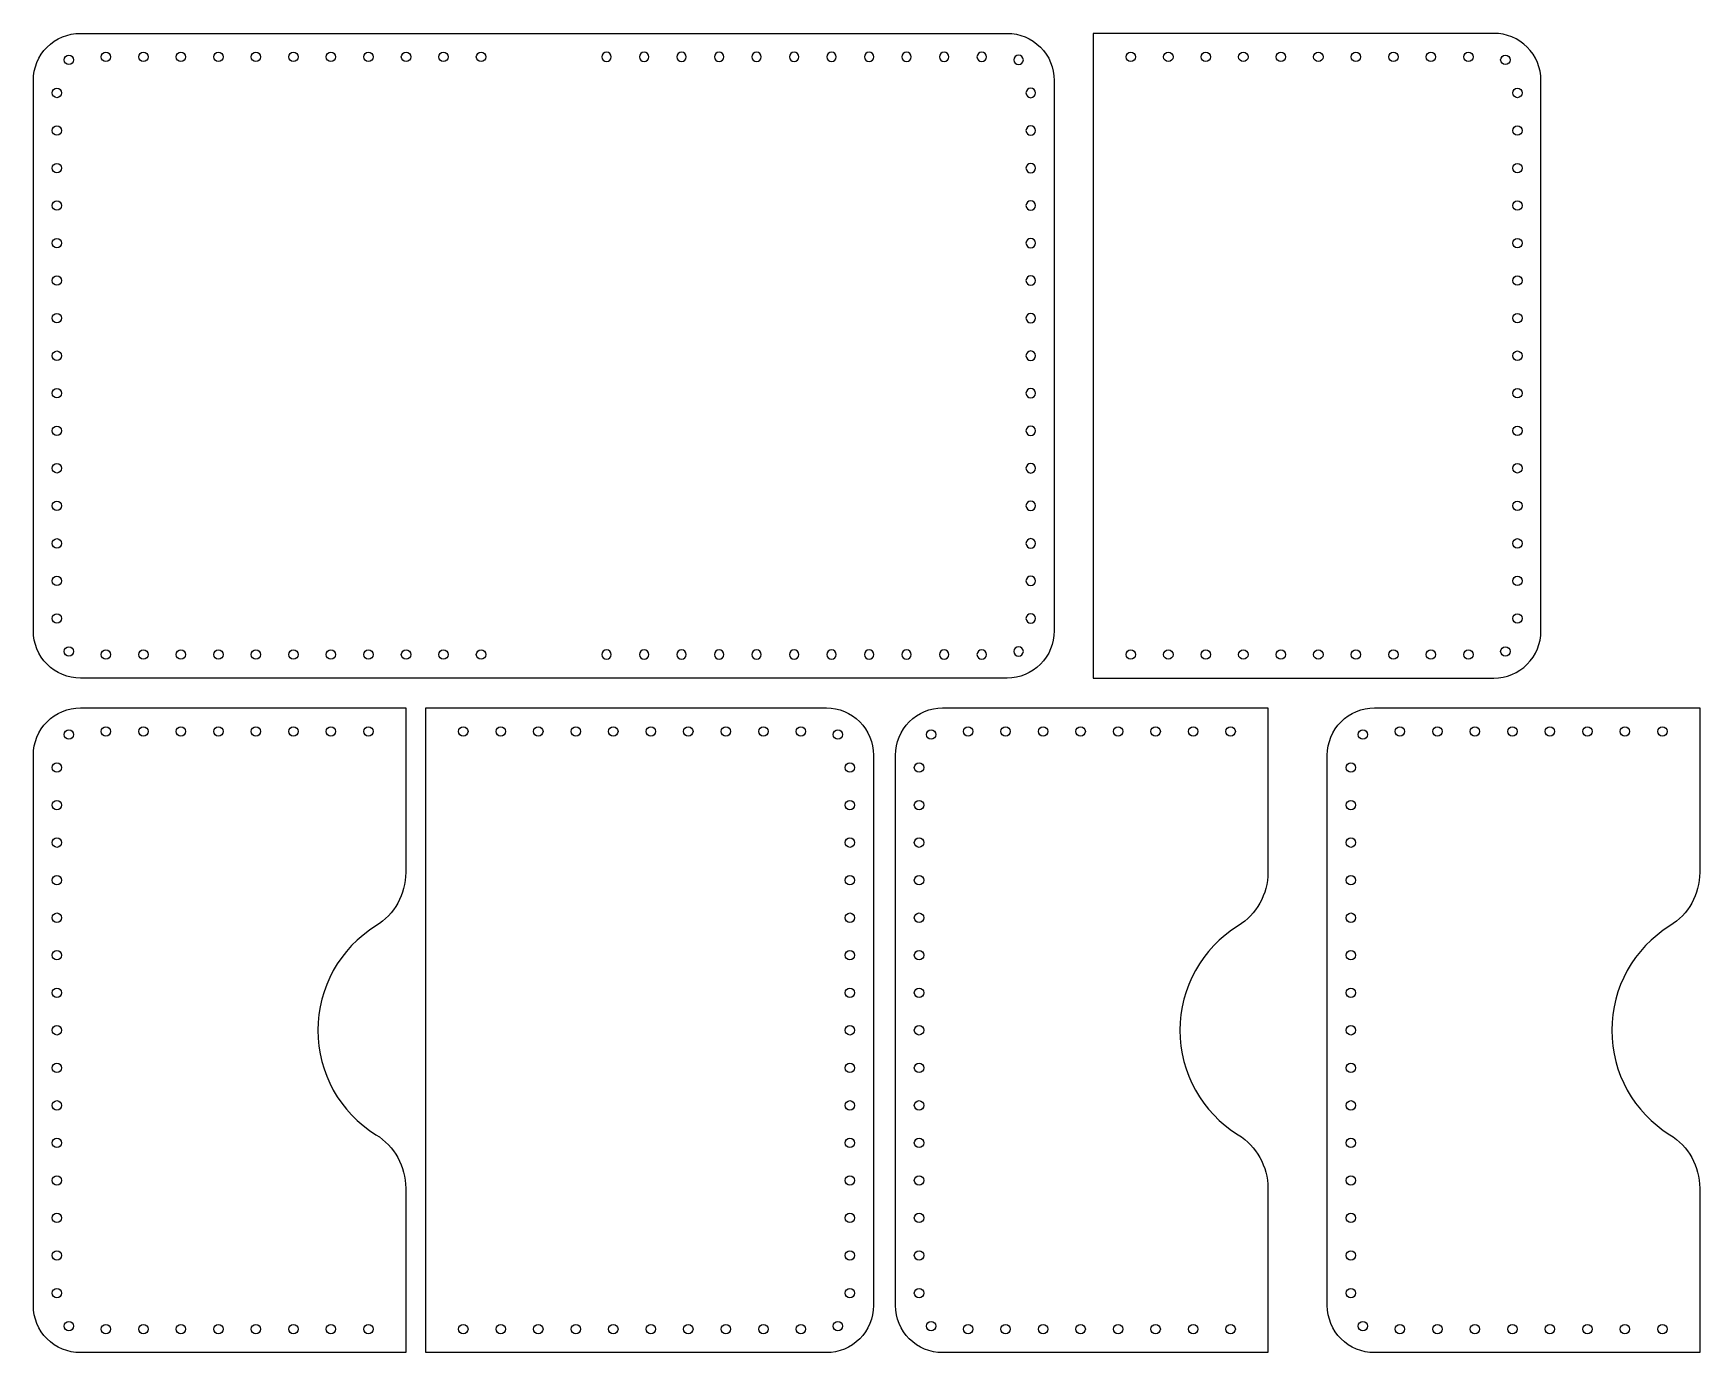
# Model space of a CAD drawing. Header units: millimetres. Extents: x 2959 to 3224, y 1650 to 1860.
import ezdxf

# ---------------------------------------------------------------- set-up
doc = ezdxf.new("R2010")
doc.units = ezdxf.units.MM

# ---------------------------------------------------------------- blocks, each defined once
blk = doc.blocks.new('*U107')
blk.add_circle((0, 0), 0.75)
blk = doc.blocks.new('*U108')
at = {"color": 0, "linetype": 'ByBlock', "lineweight": -2, "transparency": 16777216}
for p, rotation in [((2964.45, 1855.7), 209.1789098397505), ((2970.34, 1856.17), 180), ((2976.32, 1856.17), 180), ((2982.3, 1856.17), 180), ((2988.27, 1856.17), 180), ((2994.25, 1856.17), 180), ((3000.23, 1856.17), 180), ((3006.2, 1856.17), 180), ((3012.18, 1856.17), 180), ((3018.16, 1856.17), 180), ((3024.13, 1856.17), 180), ((3030.11, 1856.17), 180), ((2962.53, 1850.43), 269.9999999999999), ((2962.53, 1844.45), 269.9999999999999), ((2962.53, 1838.47), 269.9999999999999), ((2962.53, 1832.5), 269.9999999999999), ((2962.53, 1826.52), 269.9999999999999), ((2962.53, 1820.55), 269.9999999999999), ((2962.53, 1814.57), 269.9999999999999), ((2962.53, 1808.59), 269.9999999999999), ((2962.53, 1802.62), 269.9999999999999), ((2962.53, 1796.64), 269.9999999999999), ((2962.53, 1790.66), 269.9999999999999), ((2962.53, 1784.69), 269.9999999999999), ((2962.53, 1778.71), 269.9999999999999), ((2962.53, 1772.73), 269.9999999999999), ((2962.53, 1766.76), 269.9999999999999), ((2964.45, 1761.49), 330.8210901602596)]:
    blk.add_blockref('*U107', p, dxfattribs=dict(at, rotation=rotation))
for p in [(2970.34, 1761.01), (2976.32, 1761.01), (2982.3, 1761.01), (2988.27, 1761.01), (2994.25, 1761.01), (3000.23, 1761.01), (3006.2, 1761.01), (3012.18, 1761.01), (3018.16, 1761.01), (3024.13, 1761.01), (3030.11, 1761.01)]:
    blk.add_blockref('*U107', p, dxfattribs=at)
blk = doc.blocks.new('*U109')
blk.add_circle((0, 0), 0.75)
blk = doc.blocks.new('*U111')
at = {"color": 0, "linetype": 'ByBlock', "lineweight": -2, "transparency": 16777216}
for p, rotation in [((2964.45, 1855.7), 209.1789098397505), ((2970.34, 1856.17), 180), ((2976.32, 1856.17), 180), ((2982.3, 1856.17), 180), ((2988.27, 1856.17), 180), ((2994.25, 1856.17), 180), ((3000.23, 1856.17), 180), ((3006.2, 1856.17), 180), ((3012.18, 1856.17), 180), ((3018.16, 1856.17), 180), ((3024.13, 1856.17), 180), ((3030.11, 1856.17), 180), ((2962.53, 1850.43), 269.9999999999999), ((2962.53, 1844.45), 269.9999999999999), ((2962.53, 1838.47), 269.9999999999999), ((2962.53, 1832.5), 269.9999999999999), ((2962.53, 1826.52), 269.9999999999999), ((2962.53, 1820.55), 269.9999999999999), ((2962.53, 1814.57), 269.9999999999999), ((2962.53, 1808.59), 269.9999999999999), ((2962.53, 1802.62), 269.9999999999999), ((2962.53, 1796.64), 269.9999999999999), ((2962.53, 1790.66), 269.9999999999999), ((2962.53, 1784.69), 269.9999999999999), ((2962.53, 1778.71), 269.9999999999999), ((2962.53, 1772.73), 269.9999999999999), ((2962.53, 1766.76), 269.9999999999999), ((2964.45, 1761.49), 330.8210901602596)]:
    blk.add_blockref('*U109', p, dxfattribs=dict(at, rotation=rotation))
for p in [(2970.34, 1761.01), (2976.32, 1761.01), (2982.3, 1761.01), (2988.27, 1761.01), (2994.25, 1761.01), (3000.23, 1761.01), (3006.2, 1761.01), (3012.18, 1761.01), (3018.16, 1761.01), (3024.13, 1761.01), (3030.11, 1761.01)]:
    blk.add_blockref('*U109', p, dxfattribs=at)

msp = doc.modelspace()

# ---------------------------------------------------------------- linework, layer by layer
for points in [[(3121.44, 1764.76, -0.414214), (3113.94, 1757.26), (2966.28, 1757.26, -0.414214), (2958.78, 1764.76), (2958.78, 1852.42, -0.414214), (2966.28, 1859.92), (3113.94, 1859.92, -0.414214), (3121.44, 1852.42)], [(3198.99, 1764.76), (3198.99, 1852.42, 0.414214), (3191.49, 1859.92), (3127.66, 1859.92), (3127.66, 1757.26), (3191.49, 1757.26, 0.414214)], [(2966.28, 1649.84, -0.414214), (2958.78, 1657.34), (2958.78, 1745, -0.414214), (2966.28, 1752.5), (3018.11, 1752.5), (3018.11, 1726.3, -0.259748), (3013.37, 1717.8, 0.557083), (3013.37, 1684.54, -0.259748), (3018.11, 1676.04), (3018.11, 1649.84)], [(3092.64, 1657.34, -0.414214), (3085.14, 1649.84), (3021.31, 1649.84), (3021.31, 1752.5), (3085.14, 1752.5, -0.414214), (3092.64, 1745)], [(3155.48, 1752.5), (3155.48, 1726.3, -0.259748), (3150.74, 1717.8, 0.557083), (3150.74, 1684.54, -0.259748), (3155.48, 1676.04), (3155.48, 1649.84), (3103.65, 1649.84, -0.414214), (3096.15, 1657.34), (3096.15, 1745, -0.414214), (3103.65, 1752.5)], [(3224.28, 1752.5), (3224.28, 1726.3, -0.259748), (3219.54, 1717.8, 0.557083), (3219.54, 1684.54, -0.259748), (3224.28, 1676.04), (3224.28, 1649.84), (3172.45, 1649.84, -0.414214), (3164.95, 1657.34), (3164.95, 1745, -0.414214), (3172.45, 1752.5)]]:
    msp.add_lwpolyline(points, format="xyb", close=True)
for centre in [(3133.64, 1856.17), (3139.62, 1856.17), (3145.59, 1856.17), (3151.57, 1856.17), (3157.55, 1856.17), (3163.52, 1856.17), (3169.5, 1856.17), (3175.48, 1856.17), (3181.45, 1856.17), (3187.43, 1856.17), (3193.32, 1855.7), (3195.24, 1850.43), (3195.24, 1844.45), (3195.24, 1838.47), (3195.24, 1832.5), (3195.24, 1826.52), (3195.24, 1820.55), (3195.24, 1814.57), (3195.24, 1808.59), (3195.24, 1802.62), (3195.24, 1796.64), (3195.24, 1790.66), (3195.24, 1784.69), (3195.24, 1778.71), (3195.24, 1772.73), (3195.24, 1766.76), (3133.64, 1761.01), (3139.62, 1761.01), (3145.59, 1761.01), (3151.57, 1761.01), (3157.55, 1761.01), (3163.52, 1761.01), (3169.5, 1761.01), (3175.48, 1761.01), (3181.45, 1761.01), (3187.43, 1761.01), (3193.32, 1761.49), (2964.45, 1748.27), (2970.34, 1748.75), (2976.32, 1748.75), (2982.3, 1748.75), (2988.27, 1748.75), (2994.25, 1748.75), (3000.23, 1748.75), (3006.2, 1748.75), (3012.18, 1748.75), (3027.29, 1748.75), (3033.26, 1748.75), (3039.24, 1748.75), (3045.22, 1748.75), (3051.19, 1748.75), (3057.17, 1748.75), (3063.14, 1748.75), (3069.12, 1748.75), (3075.1, 1748.75), (3081.07, 1748.75), (3086.97, 1748.27), (3101.82, 1748.27), (3107.72, 1748.75), (3113.69, 1748.75), (3119.67, 1748.75), (3125.65, 1748.75), (3131.62, 1748.75), (3137.6, 1748.75), (3143.58, 1748.75), (3149.55, 1748.75), (3170.62, 1748.27), (3176.52, 1748.75), (3182.49, 1748.75), (3188.47, 1748.75), (3194.45, 1748.75), (3200.42, 1748.75), (3206.4, 1748.75), (3212.37, 1748.75), (3218.35, 1748.75), (2962.53, 1743), (3088.89, 1743), (3099.9, 1743), (3168.7, 1743), (2962.53, 1737.03), (3088.89, 1737.03), (3099.9, 1737.03), (3168.7, 1737.03), (2962.53, 1731.05), (3088.89, 1731.05), (3099.9, 1731.05), (3168.7, 1731.05), (2962.53, 1725.07), (3088.89, 1725.07), (3099.9, 1725.07), (3168.7, 1725.07), (2962.53, 1719.1), (3088.89, 1719.1), (3099.9, 1719.1), (3168.7, 1719.1), (2962.53, 1713.12), (3088.89, 1713.12), (3099.9, 1713.12), (3168.7, 1713.12), (2962.53, 1707.14), (3088.89, 1707.14), (3099.9, 1707.14), (3168.7, 1707.14), (2962.53, 1701.17), (3088.89, 1701.17), (3099.9, 1701.17), (3168.7, 1701.17), (2962.53, 1695.19), (3088.89, 1695.19), (3099.9, 1695.19), (3168.7, 1695.19), (2962.53, 1689.22), (3088.89, 1689.22), (3099.9, 1689.22), (3168.7, 1689.22), (2962.53, 1683.24), (3088.89, 1683.24), (3099.9, 1683.24), (3168.7, 1683.24), (2962.53, 1677.26), (3088.89, 1677.26), (3099.9, 1677.26), (3168.7, 1677.26), (2962.53, 1671.29), (3088.89, 1671.29), (3099.9, 1671.29), (3168.7, 1671.29), (2962.53, 1665.31), (3088.89, 1665.31), (3099.9, 1665.31), (3168.7, 1665.31), (2962.53, 1659.33), (3088.89, 1659.33), (3099.9, 1659.33), (3168.7, 1659.33), (2964.45, 1654.06), (2970.34, 1653.59), (2976.32, 1653.59), (2982.3, 1653.59), (2988.27, 1653.59), (2994.25, 1653.59), (3000.23, 1653.59), (3006.2, 1653.59), (3012.18, 1653.59), (3027.29, 1653.59), (3033.26, 1653.59), (3039.24, 1653.59), (3045.22, 1653.59), (3051.19, 1653.59), (3057.17, 1653.59), (3063.14, 1653.59), (3069.12, 1653.59), (3075.1, 1653.59), (3081.07, 1653.59), (3086.97, 1654.06), (3101.82, 1654.06), (3107.72, 1653.59), (3113.69, 1653.59), (3119.67, 1653.59), (3125.65, 1653.59), (3131.62, 1653.59), (3137.6, 1653.59), (3143.58, 1653.59), (3149.55, 1653.59), (3170.62, 1654.06), (3176.52, 1653.59), (3182.49, 1653.59), (3188.47, 1653.59), (3194.45, 1653.59), (3200.42, 1653.59), (3206.4, 1653.59), (3212.37, 1653.59), (3218.35, 1653.59)]:
    msp.add_circle(centre, 0.75)

# ---------------------------------------------------------------- block references
msp.add_blockref('*U108', (0, 0))
at = {"xscale": -1}
msp.add_blockref('*U111', (6080.22, 0), dxfattribs=at)

doc.saveas('drawing.dxf')
